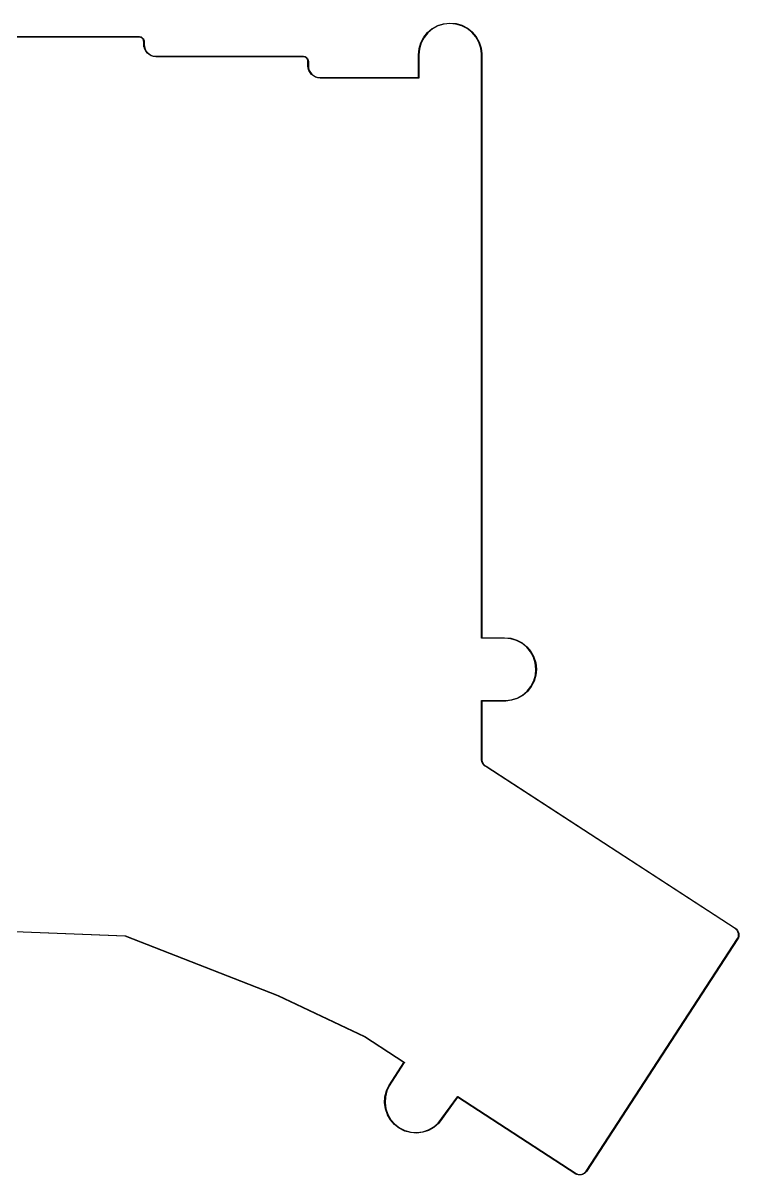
# Model space of a CAD drawing. Extents: x 50 to 216, y -188 to -54.
# Drawn here: x 133 to 216.1, y -188.1 to -54.4 of the extents above; entities that cross this region are included whole.
import ezdxf

# ---------------------------------------------------------------- set-up
doc = ezdxf.new("R2010")
doc.units = 0
doc.layers.add('BLACK', color=7, linetype='CONTINUOUS')

msp = doc.modelspace()

# ---------------------------------------------------------------- linework, layer by layer
at = {"layer": 'BLACK', "linetype": 'CONTINUOUS'}
for p, q in [((180.53, -55.0442), (181.156, -54.7031)), ((181.178, -54.7481), (180.556, -55.0869)), ((181.156, -54.7029), (181.158, -54.702)), ((181.156, -54.7031), (181.156, -54.7029)), ((181.156, -54.7031), (181.156, -54.7031)), ((181.156, -54.7031), (181.156, -54.7031)), ((181.158, -54.702), (181.161, -54.7012)), ((181.161, -54.7012), (181.841, -54.4881)), ((181.853, -54.5365), (181.178, -54.7481)), ((181.841, -54.488), (181.843, -54.4875)), ((181.841, -54.4881), (181.841, -54.488)), ((181.843, -54.4875), (181.846, -54.4871)), ((181.846, -54.4871), (182.554, -54.4102)), ((182.557, -54.4602), (181.853, -54.5365)), ((182.554, -54.4102), (182.554, -54.4102)), ((182.554, -54.4102), (182.555, -54.4102)), ((182.555, -54.4102), (182.557, -54.4102)), ((182.557, -54.4102), (182.559, -54.4102)), ((183.262, -54.522), (182.557, -54.4602)), ((182.559, -54.4102), (183.269, -54.4724)), ((183.942, -54.7196), (183.262, -54.522)), ((183.269, -54.4724), (183.27, -54.4725)), ((183.27, -54.4725), (183.272, -54.4729)), ((183.272, -54.4729), (183.274, -54.4733)), ((183.274, -54.4733), (183.959, -54.6723)), ((184.571, -55.0456), (183.942, -54.7196)), ((183.959, -54.6723), (183.959, -54.6724)), ((183.959, -54.6724), (183.961, -54.6733)), ((183.961, -54.6733), (183.963, -54.6741)), ((183.963, -54.6741), (184.596, -55.0023)), ((124.649, -55.982), (146.496, -55.982)), ((146.493, -56.032), (124.651, -56.032)), ((146.601, -56.0425), (146.493, -56.032)), ((146.496, -55.982), (146.497, -55.9821)), ((146.497, -55.9821), (146.497, -55.9821)), ((146.497, -55.9821), (146.608, -55.993)), ((146.703, -56.0733), (146.601, -56.0425)), ((146.608, -55.993), (146.608, -55.993)), ((146.608, -55.993), (146.611, -55.9935)), ((146.611, -55.9935), (146.613, -55.994)), ((146.613, -55.994), (146.72, -56.0262)), ((146.797, -56.1234), (146.703, -56.0733)), ((146.72, -56.0262), (146.72, -56.0263)), ((146.72, -56.0263), (146.722, -56.0272)), ((146.722, -56.0272), (146.724, -56.028)), ((146.724, -56.028), (146.822, -56.0804)), ((146.879, -56.1908), (146.797, -56.1234)), ((146.822, -56.0804), (146.823, -56.0806)), ((146.823, -56.0806), (146.825, -56.0819)), ((146.825, -56.0819), (146.827, -56.0831)), ((146.827, -56.0831), (146.913, -56.1536)), ((146.913, -56.1536), (146.913, -56.1536)), ((146.913, -56.1536), (146.913, -56.1536)), ((146.913, -56.1536), (146.913, -56.1538)), ((146.913, -56.1538), (146.915, -56.1554)), ((146.915, -56.1554), (146.916, -56.157)), ((146.916, -56.157), (146.988, -56.243)), ((179.191, -56.6952), (179.523, -56.0646)), ((179.567, -56.0901), (179.236, -56.7163)), ((179.523, -56.0646), (179.524, -56.0643)), ((179.524, -56.0643), (179.525, -56.0624)), ((179.525, -56.0624), (179.526, -56.0606)), ((179.526, -56.0606), (179.975, -55.5066)), ((180.012, -55.54), (179.567, -56.0901)), ((179.975, -55.5064), (179.977, -55.5048)), ((179.975, -55.5066), (179.975, -55.5064)), ((179.977, -55.5048), (179.978, -55.5032)), ((179.978, -55.5032), (180.526, -55.0469)), ((180.556, -55.0869), (180.012, -55.54)), ((180.526, -55.0467), (180.528, -55.0455)), ((180.526, -55.0469), (180.526, -55.0467)), ((180.526, -55.0469), (180.526, -55.0469)), ((180.526, -55.0469), (180.526, -55.0469)), ((180.528, -55.0455), (180.53, -55.0442)), ((185.124, -55.4873), (184.571, -55.0456)), ((184.596, -55.0023), (184.596, -55.0023)), ((184.596, -55.0023), (184.596, -55.0023)), ((184.596, -55.0023), (184.596, -55.0025)), ((184.596, -55.0025), (184.598, -55.0037)), ((184.598, -55.0037), (184.6, -55.005)), ((184.6, -55.005), (185.157, -55.4498)), ((185.581, -56.0281), (185.124, -55.4873)), ((185.157, -55.4498), (185.157, -55.4498)), ((185.157, -55.4498), (185.157, -55.4498)), ((185.157, -55.4498), (185.157, -55.45)), ((185.157, -55.45), (185.159, -55.4516)), ((185.159, -55.4516), (185.161, -55.4532)), ((185.161, -55.4532), (185.621, -55.9978)), ((185.924, -56.6474), (185.581, -56.0281)), ((185.621, -55.9978), (185.621, -55.998)), ((185.621, -55.998), (185.622, -55.9999)), ((185.622, -55.9999), (185.623, -56.0018)), ((185.623, -56.0018), (185.969, -56.6253)), ((146.947, -56.273), (146.879, -56.1908)), ((146.998, -56.3668), (146.947, -56.273)), ((146.988, -56.243), (146.988, -56.243)), ((146.988, -56.243), (146.988, -56.243)), ((146.988, -56.243), (146.988, -56.2433)), ((146.988, -56.2433), (146.989, -56.2452)), ((146.989, -56.2452), (146.99, -56.247)), ((146.99, -56.247), (147.043, -56.3451)), ((147.03, -56.4686), (146.998, -56.3668)), ((147.041, -56.5759), (147.03, -56.4686)), ((147.041, -56.5786), (147.041, -56.5759)), ((147.041, -56.8957), (147.041, -56.5786)), ((147.041, -56.8961), (147.041, -56.8957)), ((147.041, -56.8964), (147.041, -56.8961)), ((147.041, -56.8972), (147.041, -56.8964)), ((147.041, -56.9058), (147.041, -56.8972)), ((147.041, -56.8972), (147.041, -56.8972)), ((147.041, -56.9069), (147.041, -56.9058)), ((147.041, -56.908), (147.041, -56.9069)), ((147.041, -56.9084), (147.041, -56.908)), ((147.07, -57.1795), (147.041, -56.9084)), ((147.043, -56.3451), (147.043, -56.3451)), ((147.043, -56.3451), (147.043, -56.3451)), ((147.043, -56.3451), (147.044, -56.3455)), ((147.044, -56.3455), (147.044, -56.3476)), ((147.044, -56.3476), (147.045, -56.3496)), ((147.045, -56.3496), (147.078, -56.4562)), ((147.07, -57.1817), (147.07, -57.1795)), ((147.071, -57.184), (147.07, -57.1817)), ((147.071, -57.1843), (147.071, -57.184)), ((147.151, -57.4448), (147.071, -57.1843)), ((147.078, -56.4562), (147.078, -56.4565)), ((147.078, -56.4565), (147.079, -56.4588)), ((147.079, -56.4588), (147.079, -56.461)), ((147.079, -56.461), (147.091, -56.5719)), ((147.091, -56.5719), (147.091, -56.5722)), ((147.091, -56.5722), (147.091, -56.5733)), ((147.091, -56.5733), (147.091, -56.5744)), ((147.091, -56.5744), (147.091, -56.5772)), ((147.091, -56.5772), (147.091, -56.5773)), ((147.091, -56.5773), (147.091, -56.8959)), ((147.091, -56.8959), (147.091, -56.9044)), ((147.091, -56.9044), (147.119, -57.1719)), ((147.119, -57.1719), (147.198, -57.4276)), ((147.152, -57.4468), (147.151, -57.4448)), ((147.153, -57.4489), (147.152, -57.4468)), ((147.153, -57.4492), (147.153, -57.4489)), ((147.283, -57.6891), (147.153, -57.4492)), ((147.198, -57.4276), (147.326, -57.6631)), ((178.917, -58.0973), (178.984, -57.3876)), ((179.034, -57.3947), (178.967, -58.1008)), ((178.984, -57.3872), (178.985, -57.385)), ((178.984, -57.3876), (178.984, -57.3872)), ((178.985, -57.3828), (179.189, -56.6997)), ((178.985, -57.385), (178.985, -57.3828)), ((179.236, -56.7163), (179.034, -57.3947)), ((179.189, -56.6993), (179.19, -56.6972)), ((179.189, -56.6997), (179.189, -56.6993)), ((179.19, -56.6972), (179.191, -56.6952)), ((186.14, -57.3216), (185.924, -56.6474)), ((185.969, -56.6253), (185.969, -56.6256)), ((185.969, -56.6256), (185.97, -56.6277)), ((185.97, -56.6277), (185.971, -56.6298)), ((185.971, -56.6298), (186.189, -57.3086)), ((186.22, -57.977), (186.14, -57.3216)), ((186.189, -57.3086), (186.189, -57.3089)), ((186.189, -57.3089), (186.189, -57.3111)), ((186.189, -57.3111), (186.19, -57.3132)), ((186.19, -57.3132), (186.27, -57.9703)), ((147.284, -57.691), (147.283, -57.6891)), ((147.285, -57.6929), (147.284, -57.691)), ((147.286, -57.6931), (147.285, -57.6929)), ((147.459, -57.9032), (147.286, -57.6931)), ((147.326, -57.6631), (147.496, -57.8694)), ((147.461, -57.9048), (147.459, -57.9032)), ((147.463, -57.9064), (147.461, -57.9048)), ((147.463, -57.9066), (147.463, -57.9064)), ((147.674, -58.079), (147.463, -57.9066)), ((147.496, -57.8694), (147.704, -58.0387)), ((147.676, -58.0802), (147.674, -58.079)), ((147.678, -58.0815), (147.676, -58.0802)), ((147.678, -58.0817), (147.678, -58.0815)), ((147.919, -58.2097), (147.678, -58.0817)), ((147.704, -58.0387), (147.94, -58.1644)), ((147.921, -58.2105), (147.919, -58.2097)), ((147.923, -58.2114), (147.921, -58.2105)), ((147.923, -58.2115), (147.923, -58.2114)), ((148.184, -58.2903), (147.923, -58.2115)), ((147.94, -58.1644), (148.197, -58.2418)), ((148.187, -58.2908), (148.184, -58.2903)), ((148.189, -58.2912), (148.187, -58.2908)), ((148.189, -58.2913), (148.189, -58.2912)), ((148.461, -58.3179), (148.189, -58.2913)), ((148.197, -58.2418), (148.464, -58.268)), ((148.462, -58.318), (148.461, -58.3179)), ((148.461, -58.3179), (148.461, -58.3179)), ((165.543, -58.318), (148.462, -58.318)), ((148.464, -58.268), (165.546, -58.268)), ((165.651, -58.3285), (165.543, -58.318)), ((165.546, -58.268), (165.547, -58.2681)), ((165.547, -58.2681), (165.547, -58.2681)), ((165.547, -58.2681), (165.658, -58.279)), ((165.753, -58.3593), (165.651, -58.3285)), ((165.658, -58.279), (165.658, -58.279)), ((165.658, -58.279), (165.661, -58.2795)), ((165.661, -58.2795), (165.663, -58.28)), ((165.663, -58.28), (165.77, -58.3122)), ((165.847, -58.4094), (165.753, -58.3593)), ((165.77, -58.3122), (165.77, -58.3123)), ((165.77, -58.3123), (165.772, -58.3132)), ((165.772, -58.3132), (165.774, -58.314)), ((165.774, -58.314), (165.873, -58.3664)), ((165.929, -58.4768), (165.847, -58.4094)), ((165.873, -58.3664), (165.873, -58.3666)), ((165.873, -58.3666), (165.875, -58.3679)), ((165.875, -58.3679), (165.877, -58.3691)), ((165.877, -58.3691), (165.963, -58.4396)), ((165.997, -58.559), (165.929, -58.4768)), ((165.963, -58.4396), (165.963, -58.4396)), ((165.963, -58.4396), (165.963, -58.4396)), ((165.963, -58.4396), (165.963, -58.4398)), ((165.963, -58.4398), (165.965, -58.4414)), ((165.965, -58.4414), (165.966, -58.443)), ((165.966, -58.443), (166.038, -58.529)), ((166.048, -58.6528), (165.997, -58.559)), ((166.038, -58.529), (166.038, -58.529)), ((166.038, -58.529), (166.038, -58.529)), ((166.038, -58.529), (166.038, -58.5293)), ((166.038, -58.5293), (166.039, -58.5312)), ((166.039, -58.5312), (166.04, -58.533)), ((166.04, -58.533), (166.093, -58.6311)), ((166.08, -58.7546), (166.048, -58.6528)), ((166.091, -58.8619), (166.08, -58.7546)), ((166.093, -58.6311), (166.093, -58.6311)), ((166.093, -58.6311), (166.093, -58.6311)), ((166.093, -58.6311), (166.094, -58.6315)), ((166.094, -58.6315), (166.094, -58.6336)), ((166.094, -58.6336), (166.095, -58.6356)), ((166.095, -58.6356), (166.128, -58.7422)), ((166.128, -58.7422), (166.128, -58.7425)), ((166.128, -58.7425), (166.129, -58.7448)), ((166.129, -58.7448), (166.129, -58.747)), ((166.129, -58.747), (166.141, -58.8579)), ((178.917, -58.0984), (178.917, -58.0973)), ((178.917, -58.0973), (178.917, -58.0973)), ((178.918, -60.7445), (178.917, -58.0984)), ((178.967, -58.1008), (178.968, -60.7683)), ((186.221, -60.7707), (186.22, -57.977)), ((186.27, -57.9703), (186.27, -57.9706)), ((186.27, -57.9706), (186.27, -57.9743)), ((186.27, -57.9743), (186.27, -60.7635)), ((166.091, -58.8646), (166.091, -58.8619)), ((166.091, -59.3722), (166.091, -58.8646)), ((166.091, -59.3726), (166.091, -59.3722)), ((166.091, -59.3729), (166.091, -59.3726)), ((166.091, -59.3737), (166.091, -59.3729)), ((166.091, -59.3823), (166.091, -59.3737)), ((166.091, -59.3737), (166.091, -59.3737)), ((166.091, -59.3834), (166.091, -59.3823)), ((166.091, -59.3845), (166.091, -59.3834)), ((166.091, -59.3849), (166.091, -59.3845)), ((166.12, -59.656), (166.091, -59.3849)), ((166.12, -59.6582), (166.12, -59.656)), ((166.121, -59.6605), (166.12, -59.6582)), ((166.121, -59.6608), (166.121, -59.6605)), ((166.201, -59.9213), (166.121, -59.6608)), ((166.141, -58.8579), (166.141, -58.8582)), ((166.141, -58.8582), (166.141, -58.8593)), ((166.141, -58.8593), (166.141, -58.8604)), ((166.141, -58.8604), (166.141, -58.8632)), ((166.141, -58.8632), (166.141, -58.8633)), ((166.141, -58.8633), (166.141, -59.3724)), ((166.141, -59.3724), (166.141, -59.3809)), ((166.141, -59.3809), (166.169, -59.6484)), ((166.169, -59.6484), (166.248, -59.9041)), ((166.202, -59.9233), (166.201, -59.9213)), ((166.203, -59.9254), (166.202, -59.9233)), ((166.203, -59.9258), (166.203, -59.9254)), ((166.333, -60.1656), (166.203, -59.9258)), ((166.248, -59.9041), (166.376, -60.1396)), ((166.334, -60.1675), (166.333, -60.1656)), ((166.335, -60.1694), (166.334, -60.1675)), ((166.336, -60.1696), (166.335, -60.1694)), ((166.509, -60.3797), (166.336, -60.1696)), ((166.376, -60.1396), (166.546, -60.3459)), ((166.511, -60.3813), (166.509, -60.3797)), ((166.513, -60.3829), (166.511, -60.3813)), ((166.513, -60.3831), (166.513, -60.3829)), ((166.724, -60.5555), (166.513, -60.3831)), ((166.546, -60.3459), (166.754, -60.5152)), ((166.726, -60.5567), (166.724, -60.5555)), ((166.728, -60.558), (166.726, -60.5567)), ((166.728, -60.5582), (166.728, -60.558)), ((166.969, -60.6862), (166.728, -60.5582)), ((166.754, -60.5152), (166.99, -60.6409)), ((166.971, -60.687), (166.969, -60.6862)), ((166.973, -60.6879), (166.971, -60.687)), ((166.973, -60.688), (166.973, -60.6879)), ((167.234, -60.7668), (166.973, -60.688)), ((166.99, -60.6409), (167.247, -60.7183)), ((167.237, -60.7673), (167.234, -60.7668)), ((167.239, -60.7677), (167.237, -60.7673)), ((167.239, -60.7678), (167.239, -60.7677)), ((167.511, -60.7944), (167.239, -60.7678)), ((167.247, -60.7183), (167.514, -60.7445)), ((167.512, -60.7945), (167.511, -60.7944)), ((167.511, -60.7944), (167.511, -60.7944)), ((178.942, -60.7945), (167.512, -60.7945)), ((167.514, -60.7445), (178.918, -60.7445)), ((178.943, -60.7946), (178.942, -60.7945)), ((178.944, -60.7945), (178.943, -60.7946)), ((178.948, -60.7941), (178.944, -60.7945)), ((178.944, -60.7945), (178.944, -60.7945)), ((178.953, -60.7927), (178.948, -60.7941)), ((178.957, -60.7904), (178.953, -60.7925)), ((178.953, -60.7925), (178.953, -60.7927)), ((178.953, -60.7927), (178.953, -60.7927)), ((178.953, -60.7927), (178.953, -60.7927)), ((178.961, -60.7873), (178.957, -60.7904)), ((178.964, -60.7835), (178.961, -60.7873)), ((178.965, -60.7822), (178.964, -60.7834)), ((178.964, -60.7834), (178.964, -60.7835)), ((178.964, -60.7835), (178.964, -60.7835)), ((178.966, -60.7791), (178.965, -60.7822)), ((178.968, -60.7744), (178.966, -60.7791)), ((178.968, -60.7683), (178.968, -60.7695)), ((178.968, -60.7695), (178.968, -60.7744)), ((186.22, -125.792), (186.221, -60.7755)), ((186.221, -60.7744), (186.221, -60.7707)), ((186.221, -60.7755), (186.221, -60.7744)), ((186.27, -60.7635), (186.271, -60.7646)), ((186.271, -60.7683), (186.27, -125.768)), ((186.271, -60.7646), (186.271, -60.7683)), ((186.22, -125.794), (186.22, -125.792)), ((186.22, -125.795), (186.22, -125.794)), ((186.221, -125.798), (186.22, -125.795)), ((186.22, -125.795), (186.22, -125.795)), ((186.221, -125.8), (186.221, -125.798)), ((186.221, -125.798), (186.221, -125.798)), ((186.221, -125.798), (186.221, -125.798)), ((186.222, -125.803), (186.221, -125.8)), ((186.223, -125.805), (186.222, -125.803)), ((186.222, -125.803), (186.222, -125.803)), ((186.222, -125.803), (186.222, -125.803)), ((186.225, -125.807), (186.223, -125.805)), ((186.225, -125.808), (186.225, -125.807)), ((186.225, -125.807), (186.225, -125.807)), ((186.225, -125.807), (186.225, -125.807)), ((186.228, -125.811), (186.225, -125.808)), ((186.23, -125.813), (186.228, -125.811)), ((186.228, -125.811), (186.228, -125.811)), ((186.228, -125.811), (186.228, -125.811)), ((186.232, -125.814), (186.23, -125.813)), ((186.235, -125.816), (186.232, -125.814)), ((186.232, -125.814), (186.232, -125.814)), ((186.232, -125.814), (186.232, -125.814)), ((186.236, -125.817), (186.235, -125.816)), ((186.238, -125.817), (186.236, -125.817)), ((186.236, -125.817), (186.236, -125.817)), ((186.236, -125.817), (186.236, -125.817)), ((186.241, -125.818), (186.238, -125.817)), ((186.244, -125.819), (186.241, -125.818)), ((186.241, -125.818), (186.241, -125.818)), ((186.241, -125.818), (186.241, -125.818)), ((186.245, -125.819), (186.244, -125.819)), ((186.244, -125.819), (186.244, -125.819)), ((186.247, -125.818), (186.245, -125.819)), ((188.914, -125.818), (186.247, -125.818)), ((186.27, -125.768), (188.917, -125.768)), ((189.62, -125.884), (188.914, -125.818)), ((188.917, -125.768), (188.918, -125.768)), ((188.918, -125.768), (188.918, -125.768)), ((188.918, -125.768), (189.627, -125.835)), ((190.299, -126.087), (189.62, -125.884)), ((189.627, -125.835), (189.628, -125.835)), ((189.628, -125.835), (189.63, -125.835)), ((189.63, -125.835), (189.632, -125.836)), ((189.632, -125.836), (190.315, -126.04)), ((190.925, -126.417), (190.299, -126.087)), ((190.315, -126.04), (190.316, -126.04)), ((190.316, -126.04), (190.318, -126.041)), ((190.318, -126.041), (190.32, -126.041)), ((190.32, -126.041), (190.95, -126.374)), ((191.475, -126.863), (190.925, -126.417)), ((190.95, -126.374), (190.951, -126.374)), ((190.951, -126.374), (190.953, -126.375)), ((190.953, -126.375), (190.954, -126.377)), ((190.954, -126.377), (191.508, -126.825)), ((191.928, -127.407), (191.475, -126.863)), ((191.508, -126.825), (191.509, -126.826)), ((191.509, -126.826), (191.51, -126.827)), ((191.51, -126.827), (191.512, -126.829)), ((191.512, -126.829), (191.968, -127.377)), ((192.267, -128.028), (191.928, -127.407)), ((191.968, -127.377), (191.968, -127.377)), ((191.968, -127.377), (191.968, -127.377)), ((191.968, -127.377), (191.968, -127.377)), ((191.968, -127.377), (191.97, -127.379)), ((191.97, -127.379), (191.971, -127.381)), ((191.971, -127.381), (192.312, -128.007)), ((192.478, -128.704), (192.267, -128.028)), ((192.312, -128.007), (192.312, -128.007)), ((192.312, -128.007), (192.312, -128.007)), ((192.312, -128.007), (192.312, -128.007)), ((192.312, -128.007), (192.313, -128.009)), ((192.313, -128.009), (192.314, -128.011)), ((192.314, -128.011), (192.527, -128.691)), ((192.555, -129.408), (192.478, -128.704)), ((192.493, -130.113), (192.555, -129.408)), ((192.527, -128.691), (192.527, -128.692)), ((192.527, -128.692), (192.527, -128.694)), ((192.527, -128.694), (192.528, -128.696)), ((192.528, -128.696), (192.605, -129.405)), ((192.605, -129.41), (192.543, -130.12)), ((192.605, -129.405), (192.605, -129.405)), ((192.605, -129.405), (192.605, -129.407)), ((192.605, -129.407), (192.605, -129.41)), ((191.969, -131.421), (192.295, -130.793)), ((192.341, -130.814), (192.013, -131.446)), ((192.295, -130.793), (192.493, -130.113)), ((192.342, -130.812), (192.341, -130.814)), ((192.343, -130.809), (192.342, -130.812)), ((192.542, -130.125), (192.343, -130.809)), ((192.343, -130.809), (192.343, -130.809)), ((192.543, -130.12), (192.542, -130.122)), ((192.542, -130.122), (192.542, -130.125)), ((192.543, -130.12), (192.543, -130.12)), ((192.543, -130.12), (192.543, -130.12)), ((192.543, -130.12), (192.543, -130.12)), ((190.987, -132.431), (191.528, -131.975)), ((191.562, -132.011), (191.017, -132.471)), ((191.528, -131.975), (191.969, -131.421)), ((191.563, -132.009), (191.562, -132.011)), ((191.565, -132.008), (191.563, -132.009)), ((192.01, -131.451), (191.565, -132.008)), ((191.565, -132.008), (191.565, -132.008)), ((191.565, -132.008), (191.565, -132.008)), ((191.565, -132.008), (191.565, -132.008)), ((192.011, -131.449), (192.01, -131.451)), ((192.013, -131.447), (192.011, -131.449)), ((192.013, -131.446), (192.013, -131.446)), ((192.013, -131.446), (192.013, -131.446)), ((192.013, -131.446), (192.013, -131.447)), ((186.22, -133.096), (186.221, -133.091)), ((186.22, -133.097), (186.22, -133.096)), ((186.221, -139.879), (186.22, -133.097)), ((186.221, -133.091), (186.222, -133.086)), ((186.222, -133.086), (186.225, -133.082)), ((186.225, -133.082), (186.228, -133.078)), ((186.228, -133.078), (186.232, -133.075)), ((186.232, -133.075), (186.236, -133.073)), ((186.236, -133.073), (186.241, -133.071)), ((186.241, -133.071), (186.244, -133.071)), ((186.244, -133.071), (186.245, -133.071)), ((186.245, -133.071), (186.247, -133.071)), ((186.247, -133.071), (189.038, -133.071)), ((189.041, -133.121), (186.27, -133.121)), ((186.27, -133.121), (186.27, -139.877)), ((189.038, -133.071), (189.693, -132.991)), ((189.044, -133.121), (189.041, -133.121)), ((189.045, -133.121), (189.044, -133.121)), ((189.702, -133.04), (189.045, -133.121)), ((189.693, -132.991), (190.368, -132.774)), ((189.704, -133.04), (189.702, -133.04)), ((189.706, -133.039), (189.704, -133.04)), ((190.385, -132.821), (189.706, -133.039)), ((189.706, -133.039), (189.706, -133.039)), ((190.368, -132.774), (190.987, -132.431)), ((190.387, -132.82), (190.385, -132.821)), ((190.389, -132.82), (190.387, -132.82)), ((190.39, -132.819), (190.389, -132.82)), ((191.013, -132.474), (190.39, -132.819)), ((191.015, -132.473), (191.013, -132.474)), ((191.017, -132.471), (191.015, -132.473)), ((191.017, -132.471), (191.017, -132.471)), ((186.225, -139.973), (186.221, -139.879)), ((186.221, -139.879), (186.221, -139.879)), ((186.225, -139.975), (186.225, -139.973)), ((186.226, -139.976), (186.225, -139.975)), ((186.226, -139.977), (186.226, -139.976)), ((186.262, -140.159), (186.226, -139.977)), ((186.263, -140.161), (186.262, -140.159)), ((186.263, -140.163), (186.263, -140.161)), ((186.264, -140.164), (186.263, -140.163)), ((186.335, -140.336), (186.264, -140.164)), ((186.27, -139.877), (186.275, -139.969)), ((186.275, -139.969), (186.311, -140.147)), ((186.311, -140.147), (186.38, -140.314)), ((186.336, -140.338), (186.335, -140.336)), ((186.337, -140.34), (186.336, -140.338)), ((186.44, -140.495), (186.337, -140.34)), ((186.337, -140.34), (186.337, -140.34)), ((186.38, -140.314), (186.48, -140.465)), ((186.442, -140.496), (186.44, -140.495)), ((186.443, -140.498), (186.442, -140.496)), ((186.574, -140.63), (186.443, -140.498)), ((186.443, -140.498), (186.443, -140.498)), ((186.48, -140.465), (186.608, -140.593)), ((186.576, -140.631), (186.574, -140.63)), ((186.578, -140.633), (186.576, -140.631)), ((186.732, -140.736), (186.578, -140.633)), ((186.578, -140.633), (186.578, -140.633)), ((186.608, -140.593), (186.76, -140.695)), ((215.659, -159.534), (186.732, -140.736)), ((186.732, -140.736), (186.732, -140.736)), ((186.76, -140.695), (215.673, -159.483)), ((144.902, -160.426), (126.873, -159.727)), ((126.875, -159.678), (144.906, -160.376)), ((162.614, -167.345), (144.902, -160.426)), ((144.906, -160.376), (144.906, -160.376)), ((144.906, -160.376), (144.908, -160.376)), ((144.908, -160.376), (144.909, -160.376)), ((144.909, -160.376), (144.91, -160.376)), ((144.91, -160.376), (144.911, -160.376)), ((144.911, -160.376), (144.912, -160.376)), ((144.912, -160.376), (144.913, -160.377)), ((144.913, -160.377), (144.914, -160.377)), ((144.914, -160.377), (144.915, -160.377)), ((144.915, -160.377), (144.916, -160.378)), ((144.916, -160.378), (144.918, -160.378)), ((144.918, -160.378), (144.918, -160.378)), ((144.918, -160.378), (162.632, -167.299)), ((215.662, -159.535), (215.659, -159.534)), ((215.667, -159.537), (215.662, -159.535)), ((215.793, -159.64), (215.667, -159.537)), ((215.673, -159.483), (215.674, -159.483)), ((215.674, -159.483), (215.679, -159.484)), ((215.679, -159.484), (215.683, -159.486)), ((215.683, -159.486), (215.687, -159.489)), ((215.687, -159.489), (215.826, -159.603)), ((215.904, -159.775), (215.793, -159.64)), ((215.826, -159.603), (215.827, -159.603)), ((215.827, -159.603), (215.828, -159.604)), ((215.828, -159.604), (215.83, -159.606)), ((215.83, -159.606), (215.944, -159.745)), ((215.987, -159.928), (215.904, -159.775)), ((215.944, -159.745), (215.944, -159.745)), ((215.944, -159.745), (215.945, -159.747)), ((215.945, -159.747), (215.947, -159.749)), ((215.947, -159.749), (216.032, -159.907)), ((216.038, -160.095), (215.987, -159.928)), ((215.99, -160.611), (216.04, -160.443)), ((216.032, -159.907), (216.032, -159.907)), ((216.032, -159.907), (216.033, -159.909)), ((216.033, -159.909), (216.034, -159.911)), ((216.034, -159.911), (216.087, -160.083)), ((216.056, -160.269), (216.038, -160.095)), ((216.089, -160.455), (216.038, -160.627)), ((216.04, -160.443), (216.056, -160.269)), ((216.087, -160.083), (216.087, -160.083)), ((216.087, -160.083), (216.087, -160.086)), ((216.087, -160.086), (216.088, -160.088)), ((216.088, -160.088), (216.106, -160.266)), ((216.09, -160.451), (216.089, -160.453)), ((216.089, -160.453), (216.089, -160.455)), ((216.106, -160.271), (216.09, -160.45)), ((216.09, -160.45), (216.09, -160.451)), ((216.106, -160.266), (216.106, -160.267)), ((216.106, -160.267), (216.106, -160.269)), ((216.106, -160.269), (216.106, -160.271)), ((198.383, -187.694), (215.952, -160.694)), ((215.995, -160.718), (198.423, -187.723)), ((215.952, -160.694), (215.99, -160.611)), ((215.997, -160.715), (215.995, -160.718)), ((216.036, -160.631), (215.997, -160.715)), ((215.997, -160.715), (215.997, -160.715)), ((216.037, -160.629), (216.036, -160.631)), ((216.038, -160.628), (216.037, -160.629)), ((216.038, -160.627), (216.038, -160.628)), ((172.657, -172.094), (162.614, -167.345)), ((162.632, -167.299), (162.633, -167.299)), ((162.633, -167.299), (162.633, -167.3)), ((162.633, -167.3), (162.634, -167.3)), ((162.634, -167.3), (162.635, -167.3)), ((162.635, -167.3), (172.678, -172.049)), ((177.22, -175.077), (172.657, -172.094)), ((172.678, -172.049), (172.679, -172.049)), ((172.679, -172.049), (172.68, -172.05)), ((172.68, -172.05), (172.681, -172.05)), ((172.681, -172.05), (172.681, -172.05)), ((172.681, -172.05), (172.682, -172.051)), ((172.682, -172.051), (172.682, -172.051)), ((172.682, -172.051), (172.684, -172.052)), ((172.684, -172.052), (172.685, -172.052)), ((172.685, -172.052), (177.266, -175.048)), ((175.492, -177.788), (177.22, -175.077)), ((177.274, -175.084), (175.536, -177.812)), ((177.266, -175.048), (177.267, -175.048)), ((177.267, -175.048), (177.268, -175.049)), ((177.268, -175.049), (177.269, -175.049)), ((177.269, -175.049), (177.27, -175.05)), ((177.27, -175.05), (177.271, -175.051)), ((177.271, -175.051), (177.271, -175.051)), ((177.271, -175.051), (177.271, -175.052)), ((177.271, -175.052), (177.273, -175.053)), ((177.273, -175.053), (177.274, -175.055)), ((177.274, -175.055), (177.275, -175.055)), ((177.275, -175.083), (177.274, -175.084)), ((177.275, -175.055), (177.275, -175.055)), ((177.275, -175.055), (177.276, -175.057)), ((177.276, -175.082), (177.275, -175.083)), ((177.276, -175.057), (177.277, -175.059)), ((177.277, -175.079), (177.276, -175.081)), ((177.276, -175.081), (177.276, -175.082)), ((177.276, -175.082), (177.276, -175.082)), ((177.277, -175.059), (177.277, -175.06)), ((177.277, -175.06), (177.277, -175.06)), ((177.277, -175.06), (177.278, -175.062)), ((177.278, -175.076), (177.277, -175.079)), ((177.277, -175.079), (177.277, -175.079)), ((177.277, -175.079), (177.277, -175.079)), ((177.278, -175.062), (177.278, -175.064)), ((177.278, -175.064), (177.278, -175.064)), ((177.278, -175.064), (177.278, -175.064)), ((177.278, -175.064), (177.279, -175.067)), ((177.279, -175.074), (177.278, -175.076)), ((177.279, -175.067), (177.279, -175.069)), ((177.279, -175.069), (177.279, -175.069)), ((177.279, -175.069), (177.279, -175.069)), ((177.279, -175.069), (177.279, -175.071)), ((177.279, -175.071), (177.279, -175.074)), ((177.279, -175.074), (177.279, -175.074)), ((177.279, -175.074), (177.279, -175.074)), ((175.212, -178.374), (175.491, -177.791)), ((175.536, -177.812), (175.258, -178.393)), ((175.491, -177.791), (175.492, -177.789)), ((175.491, -177.791), (175.491, -177.791)), ((175.492, -177.789), (175.492, -177.788)), ((175.492, -177.789), (175.492, -177.789)), ((175.492, -177.789), (175.492, -177.789)), ((174.985, -179.767), (175.029, -179.064)), ((175.029, -179.064), (175.03, -179.061)), ((175.029, -179.064), (175.029, -179.064)), ((175.03, -179.059), (175.21, -178.378)), ((175.03, -179.061), (175.03, -179.059)), ((175.079, -179.07), (175.035, -179.768)), ((175.258, -178.393), (175.079, -179.07)), ((175.21, -178.378), (175.211, -178.376)), ((175.21, -178.378), (175.21, -178.378)), ((175.211, -178.376), (175.212, -178.374)), ((181.647, -181.564), (183.43, -179.057)), ((183.458, -179.104), (181.687, -181.595)), ((183.43, -179.056), (183.432, -179.055)), ((183.43, -179.057), (183.43, -179.056)), ((183.432, -179.054), (183.434, -179.052)), ((183.432, -179.055), (183.432, -179.054)), ((183.432, -179.055), (183.432, -179.055)), ((183.434, -179.052), (183.436, -179.051)), ((183.434, -179.052), (183.434, -179.052)), ((183.434, -179.052), (183.434, -179.052)), ((183.436, -179.051), (183.437, -179.049)), ((183.437, -179.049), (183.438, -179.049)), ((183.438, -179.049), (183.44, -179.048)), ((183.438, -179.049), (183.438, -179.049)), ((183.44, -179.048), (183.442, -179.047)), ((183.442, -179.047), (183.442, -179.047)), ((183.442, -179.047), (183.443, -179.047)), ((183.443, -179.047), (183.444, -179.046)), ((183.444, -179.046), (183.446, -179.045)), ((183.446, -179.045), (183.447, -179.045)), ((183.447, -179.045), (183.447, -179.045)), ((183.447, -179.045), (183.449, -179.045)), ((183.449, -179.045), (183.451, -179.045)), ((183.451, -179.045), (183.452, -179.045)), ((183.452, -179.045), (183.452, -179.045)), ((183.452, -179.045), (183.454, -179.045)), ((183.454, -179.045), (183.456, -179.045)), ((183.456, -179.045), (183.457, -179.045)), ((183.457, -179.045), (183.457, -179.046)), ((183.457, -179.046), (183.459, -179.046)), ((197.193, -188.032), (183.458, -179.104)), ((183.459, -179.046), (183.461, -179.047)), ((183.461, -179.047), (183.461, -179.047)), ((183.461, -179.047), (183.462, -179.047)), ((183.462, -179.047), (183.463, -179.048)), ((183.463, -179.048), (183.464, -179.048)), ((183.464, -179.048), (183.465, -179.049)), ((183.465, -179.049), (183.466, -179.05)), ((183.466, -179.05), (183.467, -179.05)), ((183.467, -179.05), (197.218, -187.989)), ((174.985, -179.77), (174.985, -179.767)), ((174.985, -179.772), (174.985, -179.77)), ((175.078, -180.471), (174.985, -179.772)), ((174.985, -179.772), (174.985, -179.772)), ((175.035, -179.768), (175.127, -180.462)), ((175.079, -180.473), (175.078, -180.471)), ((175.079, -180.475), (175.079, -180.473)), ((175.079, -180.476), (175.079, -180.475)), ((175.306, -181.143), (175.079, -180.476)), ((175.127, -180.462), (175.353, -181.124)), ((175.307, -181.145), (175.306, -181.143)), ((175.308, -181.147), (175.307, -181.145)), ((175.661, -181.758), (175.308, -181.147)), ((175.308, -181.147), (175.308, -181.147)), ((175.353, -181.124), (175.703, -181.731)), ((175.662, -181.759), (175.661, -181.758)), ((175.663, -181.761), (175.662, -181.759)), ((175.663, -181.762), (175.663, -181.761)), ((176.127, -182.292), (175.663, -181.762)), ((175.703, -181.731), (176.163, -182.257)), ((181.215, -182.117), (181.647, -181.564)), ((181.687, -181.595), (181.253, -182.15)), ((181.687, -181.595), (181.687, -181.595)), ((176.129, -182.294), (176.127, -182.292)), ((176.131, -182.295), (176.129, -182.294)), ((176.689, -182.725), (176.131, -182.295)), ((176.131, -182.295), (176.131, -182.295)), ((176.131, -182.295), (176.131, -182.295)), ((176.131, -182.295), (176.131, -182.295)), ((176.163, -182.257), (176.718, -182.684)), ((176.691, -182.727), (176.689, -182.725)), ((176.693, -182.728), (176.691, -182.727)), ((177.325, -183.042), (176.693, -182.728)), ((176.693, -182.728), (176.693, -182.728)), ((176.693, -182.728), (176.693, -182.728)), ((176.693, -182.728), (176.693, -182.728)), ((176.718, -182.684), (177.345, -182.996)), ((177.327, -183.042), (177.325, -183.042)), ((177.329, -183.043), (177.327, -183.042)), ((178.009, -183.228), (177.329, -183.043)), ((177.329, -183.043), (177.329, -183.043)), ((177.329, -183.043), (177.329, -183.043)), ((177.329, -183.043), (177.329, -183.043)), ((177.345, -182.996), (178.02, -183.179)), ((178.02, -183.179), (178.718, -183.228)), ((178.718, -183.228), (179.412, -183.141)), ((179.421, -183.19), (178.722, -183.278)), ((179.412, -183.141), (180.077, -182.92)), ((179.423, -183.19), (179.421, -183.19)), ((179.426, -183.189), (179.423, -183.19)), ((180.095, -182.967), (179.426, -183.189)), ((179.426, -183.189), (179.426, -183.189)), ((180.077, -182.92), (180.685, -182.574)), ((180.097, -182.966), (180.095, -182.967)), ((180.099, -182.965), (180.097, -182.966)), ((180.712, -182.617), (180.099, -182.965)), ((180.099, -182.965), (180.099, -182.965)), ((180.685, -182.574), (181.215, -182.117)), ((180.714, -182.615), (180.712, -182.617)), ((180.716, -182.614), (180.714, -182.615)), ((181.25, -182.154), (180.716, -182.614)), ((180.716, -182.614), (180.716, -182.614)), ((181.251, -182.152), (181.25, -182.154)), ((181.253, -182.15), (181.251, -182.152)), ((181.253, -182.15), (181.253, -182.15)), ((178.011, -183.229), (178.009, -183.228)), ((178.014, -183.229), (178.011, -183.229)), ((178.717, -183.278), (178.014, -183.229)), ((178.014, -183.229), (178.014, -183.229)), ((178.719, -183.278), (178.717, -183.278)), ((178.722, -183.278), (178.719, -183.278)), ((178.722, -183.278), (178.722, -183.278)), ((197.196, -188.034), (197.193, -188.032)), ((197.197, -188.034), (197.196, -188.034)), ((197.281, -188.073), (197.197, -188.034)), ((197.218, -187.989), (197.3, -188.027)), ((197.282, -188.074), (197.281, -188.073)), ((197.284, -188.075), (197.282, -188.074)), ((197.456, -188.126), (197.284, -188.075)), ((197.284, -188.075), (197.284, -188.075)), ((197.3, -188.027), (197.468, -188.077)), ((197.459, -188.126), (197.456, -188.126)), ((197.461, -188.127), (197.459, -188.126)), ((197.64, -188.143), (197.461, -188.127)), ((197.461, -188.127), (197.461, -188.127)), ((197.468, -188.077), (197.642, -188.093)), ((197.642, -188.143), (197.64, -188.143)), ((197.642, -188.093), (197.816, -188.075)), ((197.645, -188.143), (197.642, -188.143)), ((197.824, -188.125), (197.645, -188.143)), ((197.645, -188.143), (197.645, -188.143)), ((197.816, -188.075), (197.983, -188.024)), ((197.826, -188.124), (197.824, -188.125)), ((197.828, -188.124), (197.826, -188.124)), ((198, -188.071), (197.828, -188.124)), ((197.828, -188.124), (197.828, -188.124)), ((197.828, -188.124), (197.828, -188.124)), ((197.983, -188.024), (198.137, -187.941)), ((198.002, -188.07), (198, -188.071)), ((198.004, -188.069), (198.002, -188.07)), ((198.005, -188.069), (198.004, -188.069)), ((198.163, -187.984), (198.005, -188.069)), ((198.137, -187.941), (198.272, -187.83)), ((198.165, -187.983), (198.163, -187.984)), ((198.167, -187.981), (198.165, -187.983)), ((198.305, -187.867), (198.167, -187.981)), ((198.167, -187.981), (198.167, -187.981)), ((198.272, -187.83), (198.383, -187.694)), ((198.307, -187.865), (198.305, -187.867)), ((198.309, -187.864), (198.307, -187.865)), ((198.421, -187.726), (198.309, -187.863)), ((198.309, -187.863), (198.309, -187.864)), ((198.423, -187.724), (198.421, -187.726)), ((198.421, -187.726), (198.421, -187.726)), ((198.423, -187.723), (198.423, -187.724)), ((198.423, -187.724), (198.423, -187.724)), ((198.423, -187.724), (198.423, -187.724))]:
    msp.add_line(p, q, dxfattribs=at)

doc.saveas('drawing.dxf')
